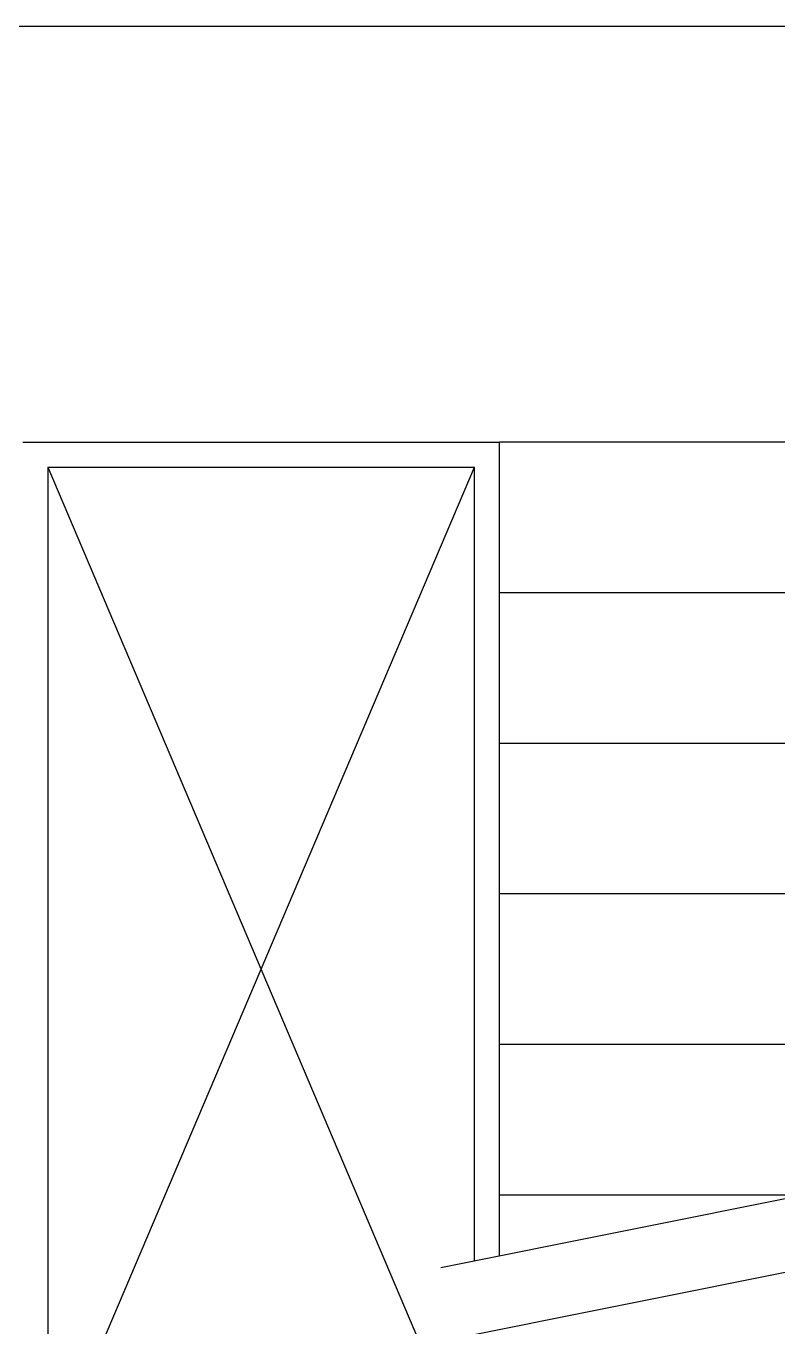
# Model space of a CAD drawing. Header units: millimetres. Extents: x 1255966 to 1543012, y 318612 to 465611.
# Drawn here: x 1385384 to 1386882, y 408651 to 411243 of the extents above; entities that cross this region are included whole.
import ezdxf

# ---------------------------------------------------------------- set-up
doc = ezdxf.new("R2010")
doc.units = ezdxf.units.MM
doc.header["$LTSCALE"] = 500
doc.header["$MEASUREMENT"] = 0
doc.linetypes.add('HIDDEN', pattern=[0.375, 0.25, -0.125])
for name, color, linetype, true_color in [('A-TAG', 7, 'Continuous', 0xef00ef), ('RAILING', 7, 'Continuous', 0xadadad), ('STAIR', 7, 'Continuous', 0x3f4f7f)]:
    doc.layers.add(name, color=color, linetype=linetype, true_color=true_color)
doc.layers.add('CUTOUT', color=8, linetype='HIDDEN')

msp = doc.modelspace()

# ---------------------------------------------------------------- linework, layer by layer
at = {"layer": 'A-TAG', "linetype": 'HIDDEN', "ltscale": 100}
msp.add_line((1383898.4, 411242.7), (1387886.2, 411242.7), dxfattribs=at)
at = {"layer": 'CUTOUT', "ltscale": 100}
for p, q in [((1385427.6, 408363.7), (1386277.6, 410363.7)), ((1385427.6, 410363.7), (1386277.6, 408363.7))]:
    msp.add_line(p, q, dxfattribs=at)
at = {"layer": 'RAILING'}
for p, q in [((1385377.6, 410413.7), (1386327.6, 410413.7)), ((1386327.6, 408792.4), (1386327.6, 410413.7)), ((1385427.6, 410363.7), (1385427.6, 408363.7)), ((1385427.6, 410363.7), (1386277.6, 410363.7)), ((1386277.6, 408782.4), (1386277.6, 410363.7))]:
    msp.add_line(p, q, dxfattribs=at)
at = {"layer": 'STAIR'}
for p, q in [((1387827.6, 410413.7), (1386327.6, 410413.7)), ((1387827.6, 410113.7), (1386327.6, 410113.7)), ((1387827.6, 409813.7), (1386327.6, 409813.7)), ((1387827.6, 409513.7), (1386327.6, 409513.7)), ((1387827.6, 409213.7), (1386327.6, 409213.7)), ((1387827.6, 408913.7), (1386327.6, 408913.7))]:
    msp.add_line(p, q, dxfattribs=at)
at = {"layer": 'STAIR', "color": 0}
for p, q in [((1386990.1, 408924.9), (1386210.9, 408769.1)), ((1386990.1, 408778.3), (1386210.9, 408622.5))]:
    msp.add_line(p, q, dxfattribs=at)

doc.saveas('drawing.dxf')
